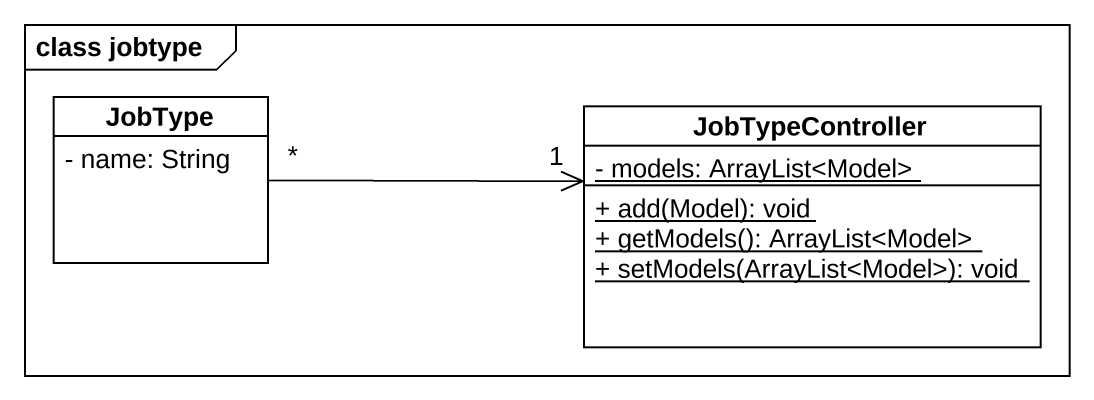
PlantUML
@startuml
mainframe class jobtype
hide circle
hide empty members
skinparam classAttributeIconSize 0
class JobType {
  - name: String
}
class JobTypeController {
  {static} - models: ArrayList<Model>
  {static} + add(Model): void
  {static} + getModels(): ArrayList<Model>
  {static} + setModels(ArrayList<Model>): void
}
JobType "*" -right-> "1" JobTypeController
@enduml
